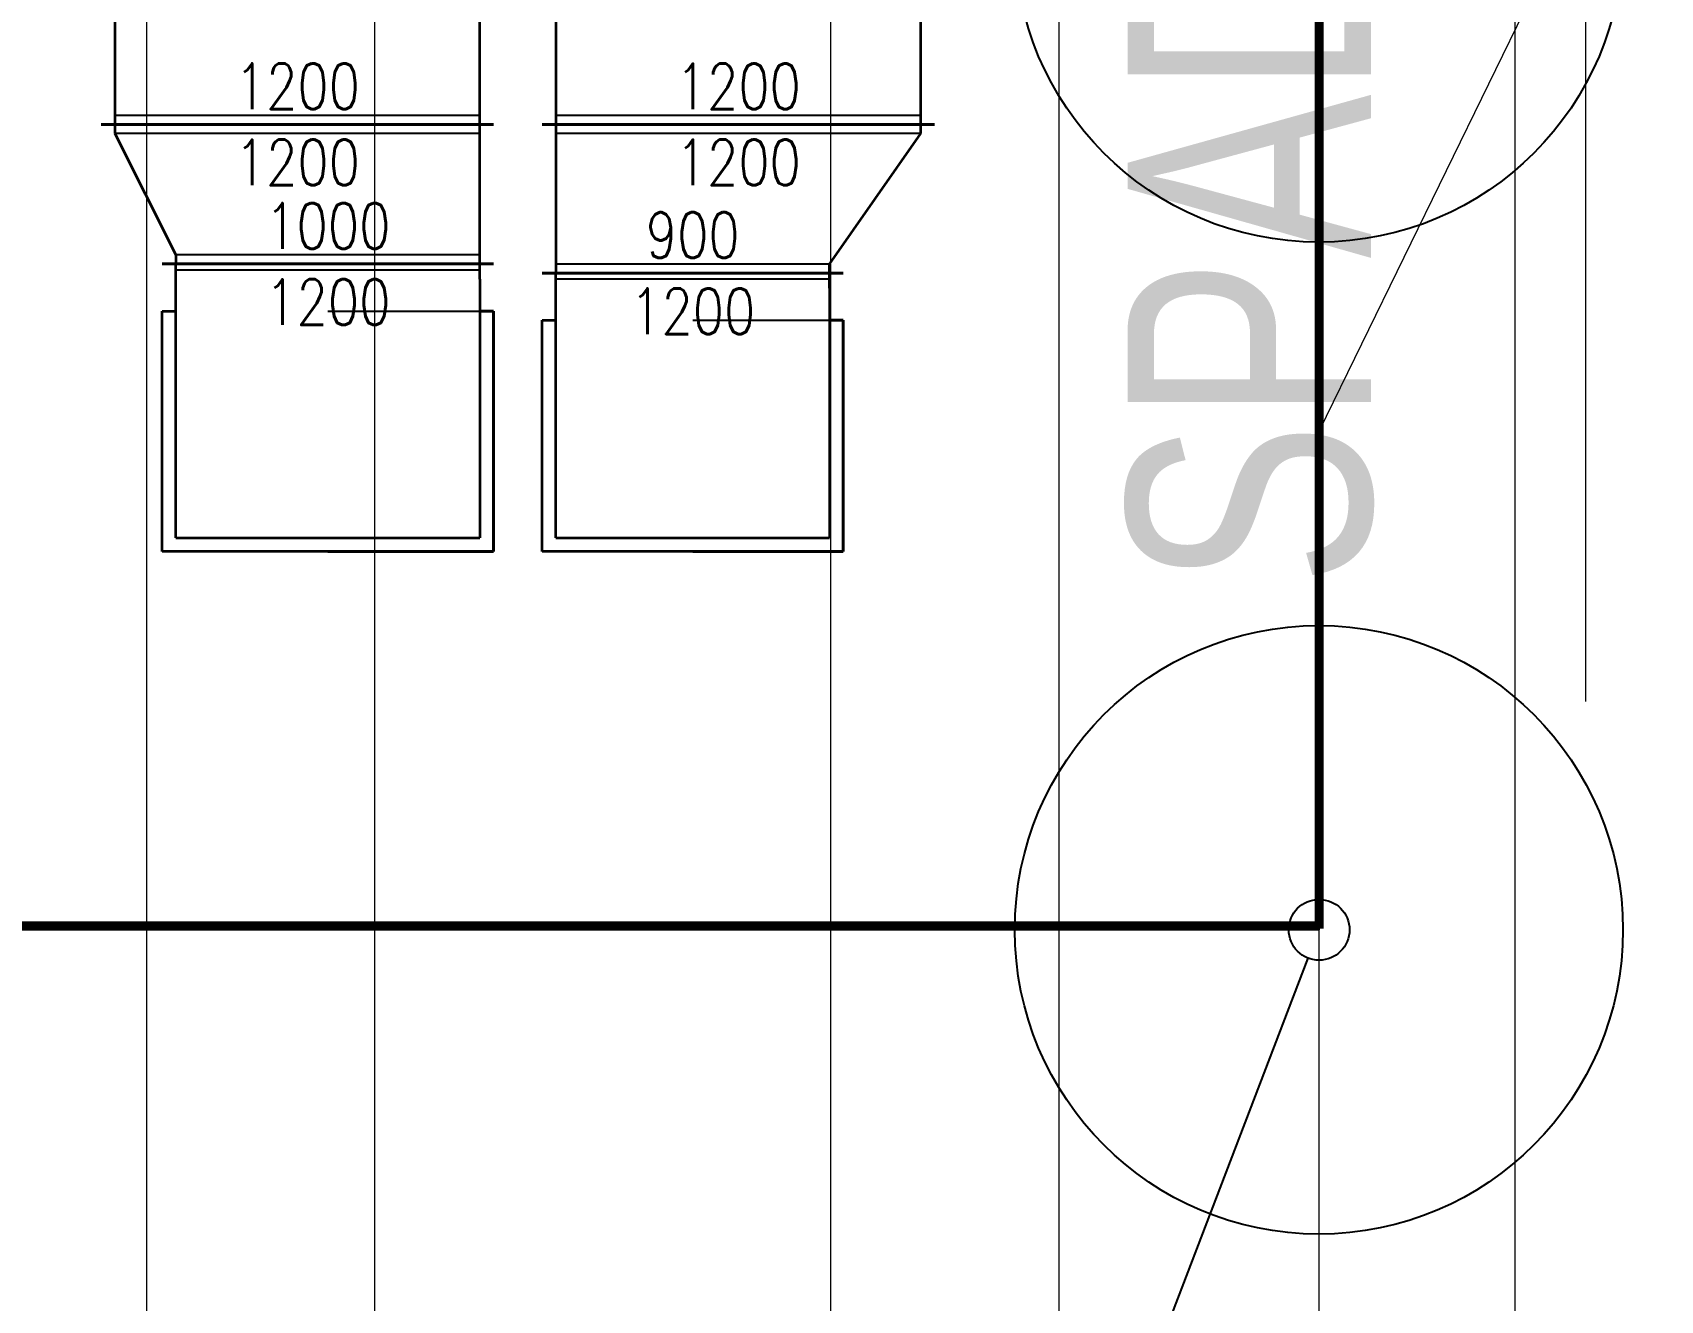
# Model space of a CAD drawing. Extents: x 6529560 to 6558080, y 5579316 to 5588131.
# Drawn here: x 6543305.63 to 6543310.98, y 5579507.69 to 5579511.86 of the extents above; entities that cross this region are included whole.
import ezdxf

# ---------------------------------------------------------------- set-up
doc = ezdxf.new("R2010")
doc.units = 0
doc.header["$MEASUREMENT"] = 0
doc.linetypes.add('ACAD_ISO10W100', pattern=[18, 12, -3, 0, -3])
doc.linetypes.add('DASHED', pattern=[0.75, 0.5, -0.25])
doc.layers.get('0').update_dxf_attribs({"color": 2, "linetype": 'CONTINUOUS', "lineweight": 5})
for name, color, linetype, lineweight in [('arch_opisy', 20, 'CONTINUOUS', 13), ('arch_osie', 181, 'CONTINUOUS', 5), ('arch_zadaszenie_raster', 76, 'CONTINUOUS', 15), ('FLUID-N1', 7, 'CONTINUOUS', 35), ('FLUID-W1', 7, 'CONTINUOUS', 35)]:
    doc.layers.add(name, color=color, linetype=linetype, lineweight=lineweight)
for name, color, linetype in [('Asekuracja', 6, 'CONTINUOUS'), ('FLUID-N1-150-DIM', 7, 'CONTINUOUS'), ('FLUID-W1-150-DIM', 7, 'CONTINUOUS'), ('FLUID-W1-HID', 7, 'CONTINUOUS'), ('Sundoor', 60, 'CONTINUOUS')]:
    doc.layers.add(name, color=color, linetype=linetype)
doc.styles.add('simplex', font='simplex.shx', dxfattribs={"width": 0.8})
doc.styles.get("Standard").update_dxf_attribs({"font": 'arial.ttf', "width": 0.75})

# ---------------------------------------------------------------- blocks, each defined once
blk = doc.blocks.new('*U829')
at = {"color": 3, "linetype": 'Continuous', "lineweight": -2}
for p, q in [((-295.5, 645), (-295.5, 600)), ((295.5, 600), (295.5, 645.0000000000073)), ((-295.5, 600), (-295.5, -600.0000000000072)), ((295.5, -600.0000000000072), (295.5, 600)), ((-295.5, -600.0000000000072), (-295.5, -645)), ((295.5, -645), (295.5, -600.0000000000072))]:
    blk.add_line(p, q, dxfattribs=at)
at = {"color": 0, "linetype": 'ByBlock', "lineweight": -2}
for p, q in [((295.5, 600), (-295.5, 600)), ((-295.5, -600.0000000000072), (295.5, -600.0000000000072))]:
    blk.add_line(p, q, dxfattribs=at)
at = {"color": 3, "linetype": 'Continuous', "lineweight": -3}
for p, q in [((-265.5, 600), (-265.5, -600.0000000000072)), ((265.5, 600), (265.5, -600.0000000000072))]:
    blk.add_line(p, q, dxfattribs=at)
blk = doc.blocks.new('*U830')
at = {"color": 3, "linetype": 'Continuous', "lineweight": -2}
for p, q in [((0, 455, 495.0000000000073), (0, -305, 495)), ((0, 455, -495), (0, 455, 495)), ((0, -305, -495.0000000000073), (0, 455, -495)), ((0, -305, 495), (0, -305, 450.0000000000072)), ((0, -305, -450.0000000000145), (0, -305, -495.0000000000073)), ((0, -460, -450), (0, -460, 450)), ((0, -460, -495.0000000000073), (0, -460, -450)), ((0, -460, 450), (0, -460, 494.9999999999927))]:
    blk.add_line(p, q, dxfattribs=at)
at = {"color": 0, "linetype": 'ByBlock', "lineweight": -2}
for p, q in [((0, 409.9999999999417, 450.0000000000072), (0, 409.9999999999417, -449.9999999999927)), ((0, 409.9999999999417, 450.0000000000072), (0, -409.9999999999709, 450)), ((0, -409.9999999999709, -450), (0, 409.9999999999417, -449.9999999999927)), ((0, -409.9999999999709, 450), (0, -459.9999999999709, 450)), ((0, -409.9999999999709, -450), (0, -459.9999999999709, -450))]:
    blk.add_line(p, q, dxfattribs=at)
at = {"color": 3, "linetype": 'Continuous', "lineweight": -3}
blk.add_line((0, -440, -450), (0, -440, 450), dxfattribs=at)
blk = doc.blocks.new('*U831')
at = {"color": 3, "linetype": 'Continuous', "lineweight": -2}
for p, q in [((-244.5, 645), (-244.5, 600.0000000000072)), ((-244.5, 600.0000000000072), (-244.5, -600)), ((244.5, 300.0000000000073), (244.5, 345)), ((244.5, -600), (244.5, 300.0000000000073)), ((-244.5, -600), (-244.5, -645.0000000000073)), ((244.5, -645), (244.5, -600))]:
    blk.add_line(p, q, dxfattribs=at)
at = {"color": 0, "linetype": 'ByBlock', "lineweight": -2}
for p, q in [((-214.5, 600.0000000000072), (-244.5, 600.0000000000072)), ((214.5, 300.0000000000073), (-214.5, 600.0000000000072)), ((244.5, 300.0000000000073), (214.5, 300.0000000000073)), ((-244.5, -600), (244.5, -600))]:
    blk.add_line(p, q, dxfattribs=at)
at = {"color": 3, "linetype": 'Continuous', "lineweight": -3}
for p, q in [((-214.5, 600.0000000000072), (-214.5, -600)), ((214.5, 300.0000000000073), (214.5, -599.9999999999927))]:
    blk.add_line(p, q, dxfattribs=at)
blk = doc.blocks.new('*U832')
at = {"color": 4, "linetype": 'Continuous', "lineweight": -2}
for p, q in [((-295.5, 644.9999999999927), (-295.5, 600)), ((295.4999999999709, 600), (295.4999999999709, 645)), ((-295.5, 600), (-295.5, -600)), ((295.4999999999709, -600), (295.4999999999709, 600)), ((-295.5, -600), (-295.5, -645.0000000000073)), ((295.4999999999709, -645), (295.4999999999709, -600))]:
    blk.add_line(p, q, dxfattribs=at)
at = {"color": 0, "linetype": 'ByBlock', "lineweight": -2}
for p, q in [((295.4999999999709, 600), (-295.5, 600)), ((-295.5, -600), (295.4999999999709, -600))]:
    blk.add_line(p, q, dxfattribs=at)
at = {"color": 4, "linetype": 'Continuous', "lineweight": -3}
for p, q in [((-265.5, 600), (-265.5, -600)), ((265.5, 600), (265.5, -600))]:
    blk.add_line(p, q, dxfattribs=at)
blk = doc.blocks.new('*U833')
at = {"color": 4, "linetype": 'Continuous', "lineweight": -2}
for p, q in [((0, 470, 545.0000000000073), (0, -319.9999999999709, 545)), ((-1.819e-12, 470, -544.9999999999927), (0, 470, 545.0000000000073)), ((-1.819e-12, -319.9999999999709, -545), (-1.819e-12, 470, -544.9999999999927)), ((0, -319.9999999999709, 545), (0, -319.9999999999709, 500)), ((-1.819e-12, -319.9999999999709, -500), (-1.819e-12, -319.9999999999709, -545)), ((0, -475, -500), (0, -475, 500)), ((-1.819e-12, -475, -545), (0, -475, -500)), ((0, -475, 500), (0, -475, 545))]:
    blk.add_line(p, q, dxfattribs=at)
at = {"color": 0, "linetype": 'ByBlock', "lineweight": -2}
for p, q in [((0, 424.9999999999708, 500.0000000000072), (-1.819e-12, 424.9999999999708, -499.9999999999927)), ((0, 424.9999999999126, 500.0000000000072), (0, -425, 500)), ((-1.819e-12, -425, -500), (-1.819e-12, 424.9999999999418, -499.9999999999927)), ((0, -425, 500), (0, -474.9999999999708, 500)), ((-1.819e-12, -425, -500), (0, -474.9999999999708, -500))]:
    blk.add_line(p, q, dxfattribs=at)
at = {"color": 4, "linetype": 'Continuous', "lineweight": -3}
blk.add_line((0, -455, -500), (0, -455, 500), dxfattribs=at)
blk = doc.blocks.new('*U834')
at = {"color": 4, "linetype": 'Continuous', "lineweight": -2}
for p, q in [((-229.5, 645), (-229.5, 600)), ((229.5, 600), (229.5, 645)), ((-229.5, 600), (-229.5, -600)), ((229.5, -400), (229.5, 600)), ((229.5, -445), (229.5, -400)), ((-229.5, -600), (-229.5, -645))]:
    blk.add_line(p, q, dxfattribs=at)
at = {"color": 0, "linetype": 'ByBlock', "lineweight": -2}
for p, q in [((229.5, 600), (-229.5, 600)), ((-199.4999999999709, -600), (199.5000000000291, -400)), ((199.5, -400), (229.5, -400)), ((-229.5, -600), (-199.4999999999709, -600))]:
    blk.add_line(p, q, dxfattribs=at)
at = {"color": 4, "linetype": 'Continuous', "lineweight": -3}
for p, q in [((-199.4999999999709, 600), (-199.4999999999709, -600)), ((199.5, 600), (199.5, -400))]:
    blk.add_line(p, q, dxfattribs=at)
blk = doc.blocks.new('*U923')
at = {"color": 3, "linetype": 'Continuous', "lineweight": -2}
for p, q in [((-295.5, 645), (-295.5, 600)), ((295.5, 600), (295.5, 645)), ((-295.5, 600), (-295.5, -600)), ((295.5, -600), (295.5, 600)), ((-295.5, -600), (-295.5, -645)), ((295.5, -645), (295.5, -600))]:
    blk.add_line(p, q, dxfattribs=at)
at = {"color": 0, "linetype": 'ByBlock', "lineweight": -2}
for p, q in [((295.5, 600), (-295.5, 600)), ((-295.5, -600), (295.5, -600))]:
    blk.add_line(p, q, dxfattribs=at)
at = {"color": 3, "linetype": 'Continuous', "lineweight": -3}
for p, q in [((-265.5, 600), (-265.5, -600)), ((265.5000000000291, 600), (265.5000000000291, -600))]:
    blk.add_line(p, q, dxfattribs=at)
blk = doc.blocks.new('*U900')
at = {"color": 3, "linetype": 'Continuous', "lineweight": -2}
for p, q in [((0, 455, 495.0000000000073), (0, -305, 495)), ((0, 455, -0.0001612230407773), (0, 455, 495.0000000000073)), ((0, -305, 495), (0, -305, 450.0000000000072)), ((0, -460, -450), (0, -460, 450.0000000000072)), ((0, -460, -495), (0, -460, -450)), ((0, -460, 450.0000000000072), (0, -460, 495))]:
    blk.add_line(p, q, dxfattribs=at)
at = {"color": 3, "linetype": 'Continuous', "lineweight": -3}
for p, q in [((0, 455, -494.9999999999927), (0, 455, -0.0001612230407773)), ((0, -305, -495), (0, 455, -494.9999999999927)), ((0, -305, -0.0001608236416359), (0, -305, -494.9999999999927)), ((0, -440, -450), (0, -440, 450.0000000000072))]:
    blk.add_line(p, q, dxfattribs=at)
at = {"color": 0, "linetype": 'ByBlock', "lineweight": -2}
for p, q in [((0, 409.9999999999126, 450.0000000000072), (0, 409.9999999999126, -449.9999999999927)), ((0, 409.9999999999126, 450.0000000000072), (0, -410, 450)), ((0, -410, -450), (0, 409.9999999999126, -449.9999999999927)), ((0, -410, 450), (0, -460, 450)), ((0, -410, -450), (0, -460, -450))]:
    blk.add_line(p, q, dxfattribs=at)
blk = doc.blocks.new('*U924')
at = {"color": 3, "linetype": 'Continuous', "lineweight": -2}
for p, q in [((-244.5, 645), (-244.5, 600)), ((-244.5, 600), (-244.5, -600)), ((244.5, 300), (244.5, 344.9999999999927)), ((244.5, -600), (244.5, 300)), ((-244.5, -600), (-244.5, -645)), ((244.5, -645), (244.5, -600))]:
    blk.add_line(p, q, dxfattribs=at)
at = {"color": 0, "linetype": 'ByBlock', "lineweight": -2}
for p, q in [((-214.5, 600), (-244.5, 600)), ((214.5, 300), (-214.5, 600)), ((244.5, 300), (214.5, 300)), ((-244.5, -600), (244.5, -600))]:
    blk.add_line(p, q, dxfattribs=at)
at = {"color": 3, "linetype": 'Continuous', "lineweight": -3}
for p, q in [((-214.5, 600), (-214.5, -600)), ((214.5, 300), (214.5, -600.0000000000072))]:
    blk.add_line(p, q, dxfattribs=at)
blk = doc.blocks.new('*U925')
at = {"color": 4, "linetype": 'Continuous', "lineweight": -2}
for p, q in [((-295.4999999999709, 645), (-295.4999999999709, 600)), ((295.5, 600), (295.5, 645)), ((-295.4999999999709, 600), (-295.4999999999709, -600)), ((295.5, -600), (295.5, 600)), ((-295.4999999999709, -600), (-295.4999999999709, -645)), ((295.5, -645), (295.5, -600))]:
    blk.add_line(p, q, dxfattribs=at)
at = {"color": 0, "linetype": 'ByBlock', "lineweight": -2}
for p, q in [((295.5, 600), (-295.5, 600)), ((-295.4999999999709, -600), (295.5000000000291, -600))]:
    blk.add_line(p, q, dxfattribs=at)
at = {"color": 4, "linetype": 'Continuous', "lineweight": -3}
for p, q in [((-265.4999999999709, 600), (-265.4999999999709, -600)), ((265.5, 600), (265.5, -600))]:
    blk.add_line(p, q, dxfattribs=at)
blk = doc.blocks.new('*U902')
at = {"color": 4, "linetype": 'Continuous', "lineweight": -2}
for p, q in [((1.819e-12, 470, 545.0000000000073), (1.819e-12, -320, 545)), ((0, 470, -3.26741210301e-05), (1.819e-12, 470, 545.0000000000073)), ((1.819e-12, -320.0000000000291, 545), (1.819e-12, -320.0000000000291, 500)), ((0, -475.0000000000291, -500), (1.819e-12, -475.0000000000291, 500)), ((0, -475.0000000000291, -545), (0, -475.0000000000291, -500)), ((1.819e-12, -475.0000000000291, 500), (1.819e-12, -475.0000000000291, 545))]:
    blk.add_line(p, q, dxfattribs=at)
at = {"color": 4, "linetype": 'Continuous', "lineweight": -3}
for p, q in [((0, 470, -544.9999999999927), (0, 470, -3.26741210301e-05)), ((0, -320.0000000000291, -545), (0, 469.9999999999708, -544.9999999999927)), ((0, -320.0000000000291, -3.23337662849e-05), (0, -320.0000000000291, -545)), ((0, -455, -500), (1.819e-12, -455, 500))]:
    blk.add_line(p, q, dxfattribs=at)
at = {"color": 0, "linetype": 'ByBlock', "lineweight": -2}
for p, q in [((1.819e-12, 424.9999999999418, 500.0000000000072), (0, 424.9999999999418, -499.9999999999927)), ((1.819e-12, 424.9999999999418, 500.0000000000072), (1.819e-12, -425, 500)), ((0, -425, -500), (0, 424.9999999999418, -499.9999999999927)), ((1.819e-12, -425, 500), (1.819e-12, -475, 500)), ((0, -425, -500), (0, -475, -500))]:
    blk.add_line(p, q, dxfattribs=at)
blk = doc.blocks.new('*U926')
at = {"color": 4, "linetype": 'Continuous', "lineweight": -2}
for p, q in [((-229.5000000000291, 645), (-229.5000000000291, 600)), ((229.5, 600), (229.5, 644.9999999999927)), ((-229.5000000000291, 600), (-229.5000000000291, -600)), ((229.5, -400), (229.5, 600)), ((229.5, -445), (229.5, -400)), ((-229.5000000000291, -600), (-229.5000000000291, -645))]:
    blk.add_line(p, q, dxfattribs=at)
at = {"color": 0, "linetype": 'ByBlock', "lineweight": -2}
for p, q in [((229.5, 600), (-229.5, 600)), ((-199.5, -600), (199.5, -400.0000000000072)), ((199.4999999999709, -400), (229.4999999999709, -400)), ((-229.5000000000291, -600), (-199.5000000000291, -600))]:
    blk.add_line(p, q, dxfattribs=at)
at = {"color": 4, "linetype": 'Continuous', "lineweight": -3}
for p, q in [((-199.5, 600), (-199.5, -600)), ((199.4999999999709, 600), (199.4999999999709, -400.0000000000072))]:
    blk.add_line(p, q, dxfattribs=at)
blk = doc.blocks.new('*U901')
at = {"color": 4, "linetype": 'Continuous', "lineweight": -3}
for p, q in [((-0.0003640120430646, 395.0000000000582, -545.0005009332962), (-0.0003640120430646, -394.9999999999418, -545.0005009332962)), ((-0.0003640113736765, 395.0000000000582, -544.999499066209), (-0.0003640120430646, 395.0000000000582, -545.0005009332962)), ((-0.0003640120430646, -394.9999999999709, -545.0005009332962), (-0.0003640113736765, -394.9999999999709, -544.999499066209))]:
    blk.add_line(p, q, dxfattribs=at)
at = {"color": 4, "linetype": 'Continuous', "lineweight": -2}
for p, q in [((0.0003640113754955, 395.0000000000582, 544.9994990662162), (0.0003339553622936, 395.0000000000582, 499.9994990663981)), ((0.0003640113754955, -394.9999999999709, 544.9994990662162), (0.0003640113754955, 395.0000000000291, 544.9994990662162)), ((0.0003640120430646, 395.0000000000582, 545.0005009333036), (0.0003640120430646, -394.9999999999418, 545.0005009333036)), ((0.0003640113754955, 395.0000000000582, 544.9994990663909), (0.0003640120430646, 395.0000000000582, 545.0005009333036)), ((-3.128662e-10, -394.9999999999709, -0.0004681459104177), (0.0003640113754955, -394.9999999999709, 544.9994990662162)), ((0.0003640120430646, -394.9999999999709, 545.0005009333036), (0.0003640113754955, -394.9999999999709, 544.9994990663909))]:
    blk.add_line(p, q, dxfattribs=at)
blk = doc.blocks.new('*U899')
at = {"color": 3, "linetype": 'Continuous', "lineweight": -3}
for p, q in [((-0.0003306164726382, 380.0000000000291, -495.0005009333181), (-0.0003306164726382, -379.9999999999709, -495.0005009333181)), ((-0.0003306158032501, 380.0000000000291, -494.999499066238), (-0.0003306164726382, 380.0000000000291, -495.0005009333181)), ((-0.0003306158032501, -379.9999999999709, -494.999499066238), (-0.0003306158032501, 380.0000000000291, -494.999499066238)), ((0.0003306164744572, 380.0000000000291, 495.0005009333254), (0.0003306164744572, -379.9999999999709, 495.0005009333254)), ((0.0003306158050691, 380.0000000000291, 494.999499066238), (0.0003306164744572, 380.0000000000291, 495.0005009333254)), ((-0.0003306164726382, -379.9999999999709, -495.0005009333181), (-0.0003306158032501, -379.9999999999709, -494.999499066238)), ((0.0003306164744572, -379.9999999999709, 495.0005009333254), (0.0003306158050691, -379.9999999999709, 494.999499066238))]:
    blk.add_line(p, q, dxfattribs=at)
at = {"color": 3, "linetype": 'Continuous', "lineweight": -2}
for p, q in [((0.0003306158050691, 380.0000000000291, 494.999499066238), (0.0003005597918673, 380.0000000000291, 449.9994990663399)), ((0.0003306158050691, -379.9999999999709, 494.999499066238), (0.0003306158050691, 380.0000000000291, 494.999499066238)), ((-2.255547e-10, -379.9999999999709, -0.0003395773746888), (0.0003306158050691, -379.9999999999709, 494.999499066238))]:
    blk.add_line(p, q, dxfattribs=at)
blk = doc.blocks.new('*U898')
at = {"color": 3, "linetype": 'Continuous', "lineweight": -2}
for p, q in [((0.000330615999701, 380.0000000000291, 494.9997912774706), (0.0003306153303129, 380.0000000000291, 494.9987895622761)), ((0.0003306162780063, 380.0000000000291, 495.0002087220927), (0.0003306162780063, -379.9999999999709, 495.0002087220927)), ((0.0003306153303129, -379.9999999999709, 494.9987895622761), (0.000330615999701, -379.9999999999709, 494.9997912774706))]:
    blk.add_line(p, q, dxfattribs=at)
at = {"layer": 'FLUID-W1-HID', "color": 8, "linetype": 'DASHED', "lineweight": -3}
blk.add_line((-0.0003005602666235, -334.9999999999418, -450.0002087221073), (-0.0003005602666235, 335.0000000000291, -450.0002087221073), dxfattribs=at)

msp = doc.modelspace()

# ---------------------------------------------------------------- hatches: boundary and pattern name
at = {"layer": 'arch_zadaszenie_raster'}
h = msp.add_hatch(dxfattribs=at)
h.set_pattern_fill('ANSI32,_O', color=256, scale=6, angle=45)
h.set_pattern_definition([(90, (0, 0), (-2.25, 4e-16), []), (90, (0.7499999987414764, 0.7499999987414763), (-2.25, 4e-16), [])])
h.paths.add_polyline_path([(6543267.557206843, 5579506.670167253), (6543376.157140385, 5579506.670167253), (6543376.157140385, 5579517.970125428), (6543267.557206843, 5579517.970125428)])
h.paths.add_polyline_path([(6543333.857066277, 5579514.9894225), (6543333.857066277, 5579513.7894225), (6543339.857066277, 5579513.7894225), (6543339.857066277, 5579514.9894225)], flags=16)
h.paths.add_polyline_path([(6543345.857066275, 5579514.989421268), (6543345.857066275, 5579513.789421268), (6543351.857066276, 5579513.789421268), (6543351.857066276, 5579514.989421268)], flags=16)
h.paths.add_polyline_path([(6543344.94254697, 5579517.265056835), (6543343.382546971, 5579517.265056835), (6543343.382546971, 5579516.005056835), (6543344.94254697, 5579516.005056835)], flags=16)
h.paths.add_polyline_path([(6543295.697172761, 5579514.810125429), (6543295.697172761, 5579516.370125428), (6543293.837172764, 5579516.370125428), (6543293.837172764, 5579514.810125429)], flags=16)
h.paths.add_polyline_path([(6543295.697172761, 5579509.550125431), (6543295.697172761, 5579511.110125429), (6543293.837172764, 5579511.110125429), (6543293.837172764, 5579509.550125431)], flags=16)

# ---------------------------------------------------------------- linework, layer by layer
at = {"color": 2}
msp.add_line((6543310.967123917, 5579512.822216595, 7375.591727549812), (6543309.857135714, 5579510.550156467, -0.0111760663303358), dxfattribs=at)
at = {"layer": 'arch_opisy', "color": 8}
msp.add_line((6543310.733644586, 5579509.66017062), (6543310.733644586, 5579515.660170621), dxfattribs=at)
at = {"layer": 'arch_osie', "linetype": 'ACAD_ISO10W100', "ltscale": 0.3, "extrusion": (-4.9483178e-09, -8.026501e-10, 1)}
msp.add_lwpolyline([(6543309.857134329, 5579501.825043616), (6543309.857135954, 5579512.170168825)], dxfattribs=at)
at = {"layer": 'Asekuracja', "const_width": 0.03}
msp.add_lwpolyline([(6543269.797135264, 5579514.784297917), (6543269.797135264, 5579508.925663126), (6543309.857137858, 5579508.917815338), (6543309.857138194, 5579512.184819122), (6543369.807139169, 5579512.176972943)], dxfattribs=at)
at = {"layer": 'Sundoor'}
for p, q in [((6543309.857135741, 5579508.910165473, -0.0223521326634), (6543309.857135686, 5579512.19014746)), ((6543309.857135686, 5579508.910165473, -0.0223521326634), (6543269.797145248, 5579508.910169482)), ((6543308.529524032, 5579505.444858186, -7375.614079682475), (6543309.821359851, 5579508.816784054, -0.0223521326634))]:
    msp.add_line(p, q, dxfattribs=at)
at = {"layer": 'Sundoor', "color": 63}
msp.add_circle((6543309.856268, 5579512.170169214, 9.0294634e-09), 1, dxfattribs=at)
at = {"layer": 'Sundoor', "color": 61}
msp.add_circle((6543309.856267731, 5579508.910165762, -0.0223521326634), 1, dxfattribs=at)
at = {"layer": 'Sundoor'}
msp.add_circle((6543309.857135686, 5579508.910165473, -0.0223521326634), 0.1, dxfattribs=at)

# ---------------------------------------------------------------- block references
at = {"layer": 'FLUID-N1', "color": 4, "linetype": 'Continuous', "xscale": 0.001, "yscale": 0.001, "zscale": 0.001}
for name, p, rotation in [('*U832', (6543306.497243908, 5579511.852935727, 17.68410346905057), 89.99999999999999), ('*U925', (6543306.497243908, 5579511.852935727, 17.64910347182831), 89.99999999999991), ('*U834', (6543306.497243908, 5579511.327935726, 17.68410346905057), 270), ('*U926', (6543306.497243908, 5579511.327935726, 17.64910347182831), 270)]:
    msp.add_blockref(name, p, dxfattribs=dict(at, rotation=rotation))
at = {"layer": 'FLUID-N1', "color": 4, "linetype": 'Continuous', "extrusion": (-1, -8e-16, 7e-16), "xscale": 0.001, "yscale": 0.001, "zscale": 0.001, "rotation": 270}
for name, p in [('*U833', (-5579510.62345593, 17.60910347340947, -6543306.597243912)), ('*U902', (-5579510.62345593, 17.57410347618721, -6543306.597243912))]:
    msp.add_blockref(name, p, dxfattribs=at)
at = {"layer": 'FLUID-N1', "color": 4, "linetype": 'Continuous', "extrusion": (0.999999999999777, 0, 6.679113921e-07), "xscale": 0.001, "yscale": 0.001, "zscale": 0.001, "rotation": 270}
msp.add_blockref('*U901', (5579510.548455935, 11.72875445370019, 6543306.597253728), dxfattribs=at)
at = {"layer": 'FLUID-W1', "color": 3, "linetype": 'Continuous', "xscale": 0.001, "yscale": 0.001, "zscale": 0.001}
for name, p, rotation in [('*U829', (6543307.947243898, 5579511.852738375, 18.30910345679422), 89.99999999999999), ('*U923', (6543307.947243898, 5579511.852738375, 18.27410345957196), 89.99999999999991), ('*U831', (6543307.947243898, 5579511.312738374, 18.30910345679422), 270), ('*U924', (6543307.947243898, 5579511.312738374, 18.27410345957196), 270)]:
    msp.add_blockref(name, p, dxfattribs=dict(at, rotation=rotation))
at = {"layer": 'FLUID-W1', "color": 3, "linetype": 'Continuous', "extrusion": (-1, -8e-16, 7e-16), "xscale": 0.001, "yscale": 0.001, "zscale": 0.001, "rotation": 270}
for name, p in [('*U830', (-5579510.608455931, 18.23410346115312, -6543307.797243913)), ('*U900', (-5579510.608455931, 18.19910346393086, -6543307.797243913))]:
    msp.add_blockref(name, p, dxfattribs=at)
at = {"layer": 'FLUID-W1', "color": 3, "linetype": 'Continuous', "extrusion": (0.999999999999777, 0, 6.679113921e-07), "xscale": 0.001, "yscale": 0.001, "zscale": 0.001, "rotation": 270}
for name, p in [('*U899', (5579510.533455935, 12.35375363995286, 6543307.797254122)), ('*U898', (5579510.533455935, 11.29148092746517, 6543307.797254122))]:
    msp.add_blockref(name, p, dxfattribs=at)

# ---------------------------------------------------------------- texts
at = {"layer": 'arch_opisy', "color": 8, "width": 0.722959}
msp.add_text('SPADEK 2%', height=0.8, rotation=90, dxfattribs=at).set_placement((6543310.027199569, 5579510.039273193, 13.87958028796579))
at = {"layer": 'FLUID-N1-150-DIM', "color": 7, "char_height": 0.15, "attachment_point": 5, "style": 'simplex'}
for s, insert in [('1200\\P1200', (6543306.497243908, 5579511.557435727, 17.68410346904966)), ('1200\\P1200', (6543306.497243908, 5579511.557435727, 17.64910347182831)), ('1000\\P1200', (6543306.597243907, 5579511.098435727, 17.64910347182831))]:
    msp.add_mtext(s, dxfattribs=dict(at, insert=insert))
at = {"layer": 'FLUID-W1-150-DIM', "color": 7, "char_height": 0.15, "attachment_point": 5, "style": 'simplex'}
for s, insert in [('1200\\P1200', (6543307.947243898, 5579511.557238374, 18.30910345679422)), ('1200\\P1200', (6543307.947243898, 5579511.557238374, 18.27410345957196)), ('900\\P1200', (6543307.797243897, 5579511.068238374, 18.27410345957196))]:
    msp.add_mtext(s, dxfattribs=dict(at, insert=insert))

doc.saveas('drawing.dxf')
